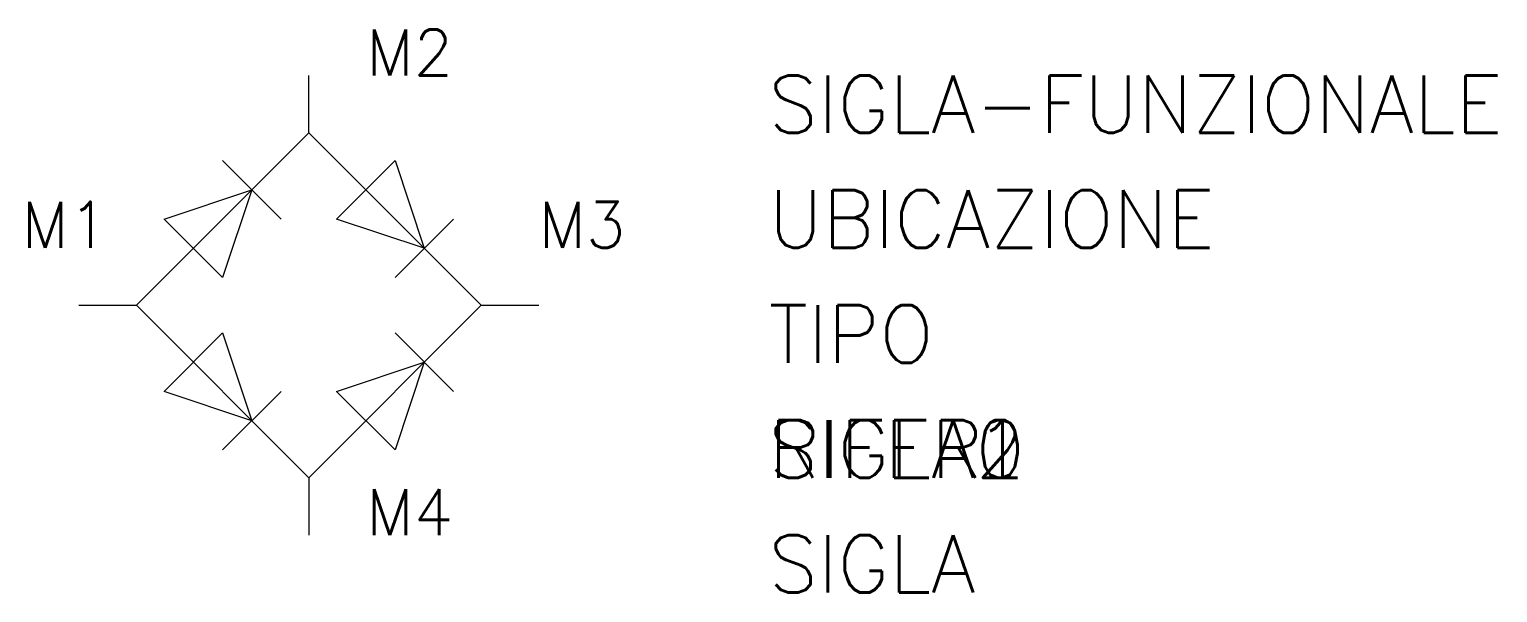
# Model space of a CAD drawing. Extents: x -12.2 to 51.7, y -2.5 to 22.
import ezdxf

# ---------------------------------------------------------------- set-up
doc = ezdxf.new("R2010")
doc.units = 0
doc.header["$LTSCALE"] = 4
doc.layers.get('0').update_dxf_attribs({"linetype": 'CONTINUOUS'})
doc.styles.get("Standard").update_dxf_attribs({"font": 'romans.shx'})

msp = doc.modelspace()

# ---------------------------------------------------------------- linework, layer by layer
for p, q in [((0, 17.5), (0, 20)), ((-7.5, 10), (0, 17.5)), ((0, 17.5), (7.5, 10)), ((-1.204, 13.75), (-3.75, 16.296)), ((1.204, 13.75), (3.75, 16.296)), ((3.75, 16.296), (5.023, 12.477)), ((-6.296, 13.75), (-2.477, 15.023)), ((-2.477, 15.023), (-3.75, 11.204)), ((-3.75, 11.204), (-6.296, 13.75)), ((5.023, 12.477), (1.204, 13.75)), ((3.75, 11.204), (6.296, 13.75)), ((-10, 10), (-7.5, 10)), ((0, 2.5), (-7.5, 10)), ((7.5, 10), (0, 2.5)), ((7.5, 10), (10, 10)), ((-6.296, 6.25), (-3.75, 8.796)), ((-3.75, 8.796), (-2.477, 4.977)), ((6.296, 6.25), (3.75, 8.796)), ((1.204, 6.25), (5.023, 7.523)), ((5.023, 7.523), (3.75, 3.704)), ((-2.477, 4.977), (-6.296, 6.25)), ((-3.75, 3.704), (-1.204, 6.25)), ((3.75, 3.704), (1.204, 6.25)), ((0, 2.5), (0, 0))]:
    msp.add_line(p, q)

# ---------------------------------------------------------------- texts
at = {"color": 4, "flags": 8}
for tag, p in [('M2', (2.5, 20)), ('M1', (-12.5, 12.5)), ('M3', (10, 12.5)), ('M4', (2.5, 0))]:
    msp.add_attdef(tag, p, '', height=2, dxfattribs=at)
for tag, p, s, height, flags in [('F2', (0, 20), '', 0.00001, 9), ('F1', (-10, 10), '', 0.00001, 9), ('F3', (10, 10), '', 0.00001, 9), ('TIPOSIG', (0, 0), '3', 0.00000001, 9), ('POSIZIONE', (0, 0), '', 0.00000001, 9), ('P-TABELLA', (0, 0), '', 0.00000001, 9), ('T-TABELLA', (0, 0), '', 0.00000001, 9), ('H-TABELLA', (0, 0), '', 0.00000001, 9), ('F4', (0, 0), '', 0.00001, 9), ('CODICE', (0, 0), '1xNNN', 0.00000001, 9), ('NOTE1', (0, 0), '', 0.00000001, 9), ('NOTE2', (0, 0), '', 0.00000001, 9), ('DEN1', (0, 0), '', 0.00000001, 8), ('DEN1-A', (0, 0), '', 0.00000001, 8), ('DEN1-TRAD-ID', (0, 0), '', 0.00000001, 8)]:
    msp.add_attdef(tag, p, s, height=height, dxfattribs=dict(flags=flags))
at = {"color": 3}
for tag, p, s, flags in [('SIGLA-FUNZIONALE', (20, 17.5), '', 9), ('UBICAZIONE', (20, 12.5), '', 8), ('TIPO', (20, 7.5), '', 9), ('SIGLA0', (20, 2.5), '', 9), ('SIGLA1', (20, 2.5), '', 9), ('SIGLA2', (20, 2.5), '', 9), ('RIFER', (20, 2.5), 'RIFER ?', 8), ('SIGLA', (20, -2.5), 'SIGLA ?', 8)]:
    msp.add_attdef(tag, p, s, height=2.5, dxfattribs=dict(at, flags=flags))

doc.saveas('drawing.dxf')
